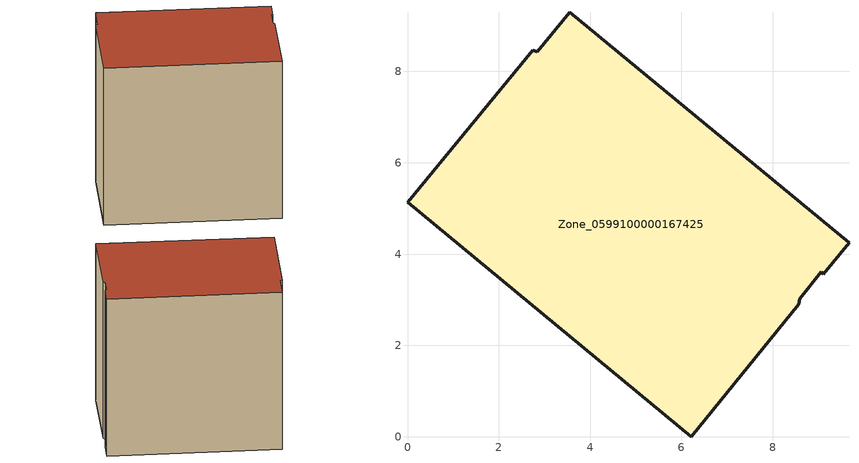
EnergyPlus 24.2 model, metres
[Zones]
Zone_0599100000167425
 floor ground (C_G): 2.84,8.43 3.56,9.3 9.67,4.25 9.1,3.56 9.06,3.62 8.59,3.03 8.57,2.9 6.21,0 0,5.14 2.74,8.46 z0
 wall outside (C_F): 9.1,3.56 9.67,4.25 3.56,9.3 2.84,8.43 2.74,8.46 0,5.14 6.21,0 8.57,2.9 8.59,3.03 9.06,3.62 9.1,3.56 z0:7.95
 roof outside (C_R): 3.56,9.3 2.84,8.43 2.74,8.46 0,5.14 6.21,0 8.57,2.9 8.59,3.03 9.06,3.62 9.1,3.56 9.67,4.25 z7.95
[BUILDING]
Pand.0599100000167425: North Axis=0; Terrain=City; Loads Convergence Tolerance Value=0.04; Temperature Convergence Tolerance Value=0.4; Solar Distribution=FullExterior; Maximum Number of Warmup Days=25; Minimum Number of Warmup Days=1
[Site:Location]
Rotterdam.The.Hague.AP_ZH_NLD Design_Conditions: Latitude=51.96; Longitude=4.45; Time Zone=1; Elevation=-4.5
[SITE:GROUNDTEMPERATURE:BUILDINGSURFACE]
18, 18, 18, 18, 18, 18, 18, 18, 18, 18, 18, 18
[MATERIAL] Thermal Absorptance=0.9; Solar Absorptance=0.7; Visible Absorptance=0.7
Name | Roughness | Thickness | Conductivity | Density | Specific Heat
G.TI.1946 | MediumSmooth | 0.15 | 1 | 540 | 1210
F.TI.1946 | Rough | 0.3 | 0.857143 | 1920 | 840
R.TI.1946 | MediumRough | 0.2 | 0.1 | 1500 | 1000
[CONSTRUCTION]
C_G: G.TI.1946
C_F: F.TI.1946
C_R: R.TI.1946
[ZONE]
Zone_0599100000167425: Type=1; Multiplier=1; Ceiling Height=Autocalculate; Volume=Autocalculate; Floor Area=autocalculate; Part of Total Floor Area=Yes
[ZONEINFILTRATION:DESIGNFLOWRATE]
Infil_Zone_0599100000167425: Zone or ZoneList or Space or SpaceList=Zone_0599100000167425; Schedule=AlwaysOn; Design Flow Rate Calculation Method=Flow/Area; Flow Rate per Floor Area=0.003; Constant Term Coefficient=1; Temperature Term Coefficient=0; Velocity Term Coefficient=0; Velocity Squared Term Coefficient=0
[HVACTEMPLATE:ZONE:IDEALLOADSAIRSYSTEM]
Zone_0599100000167425: Maximum Heating Supply Air Temperature=50; Minimum Cooling Supply Air Temperature=13; Maximum Heating Supply Air Humidity Ratio=0.0156; Minimum Cooling Supply Air Humidity Ratio=0.0077; Heating Limit=NoLimit; Cooling Limit=NoLimit; Dehumidification Control Type=ConstantSensibleHeatRatio; Cooling Sensible Heat Ratio=0.7; Dehumidification Setpoint=60; Humidification Control Type=None; Humidification Setpoint=30; Outdoor Air Method=None; Outdoor Air Flow Rate per Person=0.00944; Outdoor Air Flow Rate per Zone Floor Area=0; Outdoor Air Flow Rate per Zone=0; Demand Controlled Ventilation Type=None; Outdoor Air Economizer Type=NoEconomizer; Heat Recovery Type=None; Sensible Heat Recovery Effectiveness=0.7; Latent Heat Recovery Effectiveness=0.65
[ZONECONTROL:THERMOSTAT]
ThermostatControl_Zone_0599100000167425: Zone or ZoneList=Zone_0599100000167425; Control Type Schedule=DualSetpointControlType; Control 1=Thermostat_Zone_0599100000167425; Temperature Difference Between Cutout And Setpoint=0
[THERMOSTATSETPOINT:DUALSETPOINT]
Thermostat_Zone_0599100000167425: Heating Setpoint Temperature Schedule=HeatingSetpoint_Zone_0599100000167425; Cooling Setpoint Temperature Schedule=CoolingSetpoint_Zone_0599100000167425
[SCHEDULE:COMPACT]
HeatingSetpoint_Zone_0599100000167425: Through: 12/31, For: AllDays, Until: 24:00, 21
CoolingSetpoint_Zone_0599100000167425: Through: 12/31, For: AllDays, Until: 24:00, 24
DualSetpointControlType: Through: 12/31, For: AllDays, Until: 24:00, 4
AlwaysOn: Through: 12/31, For: AllDays, Until: 24:00, 1
